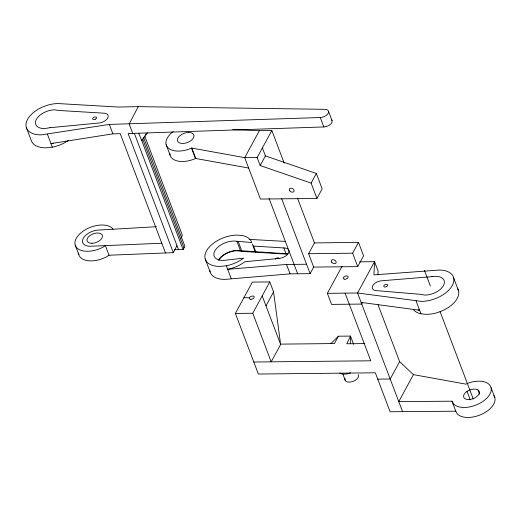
<?xml version="1.0" encoding="UTF-8"?>
<svg xmlns="http://www.w3.org/2000/svg" width="521" height="521" viewBox="0 0 521 521"><rect width="100%" height="100%" fill="white"/><g stroke="black" fill="none" stroke-linecap="round" stroke-linejoin="round"><path stroke-width="0.78" d="M350.288 343.743L350.483 336.078L338.416 336.208L330.887 343.593M377.933 274.958L378.109 271.07L374.547 261.672L359.457 261.835M78.547 253.134A20.71 11.651 -20.8 0 0 106.629 256.755L109.045 255.218L173.324 252.665L176.964 245.625M180.924 238.123L182.376 235.303L144.662 135.877M138.247 106.636L118.365 107.059L57.727 103.536A24.695 13.891 -20.8 0 0 27.411 119.661A24.695 13.891 -20.8 0 0 41.393 134.854L109.306 124.428L320.259 117.531A6.473 3.64 -20.8 0 0 328.204 113.304A6.473 3.64 -20.8 0 0 324.537 109.325L138.247 106.636L129.188 124.005L132.757 133.409L323.828 126.935A6.473 3.64 -20.8 0 0 330.509 124.285A6.473 3.64 -20.8 0 0 331.584 119.843M174.457 249.728L183.099 249.585L184.877 246.296L143.529 137.297M142.337 139.498L141.738 140.598L183.099 249.585M259.373 130.654L244.714 157.648L260.422 199.055L316.937 198.468L311.109 183.099L260.181 165.528L257.146 157.524L271.838 130.524L258.585 130.686L232.744 129.631M260.181 165.528L265.41 155.903L262.369 147.899M493.849 395.517A20.71 11.651 -20.8 0 1 482.687 413.785A20.71 11.651 -20.8 0 1 457.158 413.752L455.777 411.199L390.099 411.759L375.322 372.808L258.357 374.026L235.375 313.427L252.379 282.102L269.78 281.92L273.571 291.91L280.637 344.466L262.2 295.869L269.78 281.92M311.109 183.099L316.338 173.454L265.41 155.903M338.416 336.208L334.423 343.56L280.826 344.12L271.194 361.841L252.763 313.245L262.2 295.869M316.937 198.468L322.16 188.849L316.338 173.454M265.997 305.853L273.571 291.91M297.478 198.104L314.469 242.91L308.601 253.714L313.675 267.084L310.112 273.649L290.093 273.857L225.235 279.367A24.695 13.891 -20.8 0 1 209.846 270.503M362.486 302.734L361.763 304.069L331.564 304.394L327.364 293.33L342.05 266.27M313.675 267.084L357.725 266.622L352.632 253.199L358.5 242.395L314.469 242.91M357.725 266.622L363.593 255.818L358.5 242.395M378.077 304.87L399.627 361.646L390.203 379.014L377.732 379.151M413.413 374.619L398.773 401.619L451.981 401.19L453.368 403.749A20.71 11.651 -20.8 0 0 477.874 404.263A20.71 11.651 -20.8 0 0 490.691 386.628A20.71 11.651 -20.8 0 0 468.412 383.039L465.872 384.133L413.413 374.619L399.627 361.646M402.753 411.29L402.57 411.629L357.562 293.004L374.547 261.672L373.935 274.88L439.105 270.047A24.695 13.891 -20.8 0 1 452.156 285.729A24.695 13.891 -20.8 0 1 421.424 301.385L357.562 293.004L327.364 293.33M145.437 134.718L146.388 133.422M147.521 132.77L141.738 140.598L138.749 133.278M257.146 157.524L244.714 157.648L191.819 148.088L188.752 149.234A20.71 11.651 -20.8 0 1 167.593 147.378A20.71 11.651 -20.8 0 1 173.265 131.553M248.66 168.055L195.766 158.495L192.698 159.634A20.71 11.651 -20.8 0 1 169.846 153.558M165.431 252.828L120.227 133.669L112.875 133.832L50.973 143.607A24.695 13.891 -20.8 0 0 53.285 143.093M68.368 140.468A24.695 13.891 -20.8 0 1 52.328 147.169L46.31 147.821A24.695 13.891 -20.8 0 1 31.214 140.396L26.291 127.43M226.329 265.743L220.311 266.4A24.695 13.891 -20.8 0 1 206.329 251.207A24.695 13.891 -20.8 0 1 236.651 235.082L242.102 235.492A24.695 13.891 -20.8 0 1 251.747 242.506L236.918 241.295A15.304 8.61 -20.8 0 0 215.531 249.761A15.304 8.61 -20.8 0 0 223.418 260.441L243.581 258.162A24.695 13.891 -20.8 0 1 226.329 265.743L231.246 278.709M306.543 264.245L286.53 264.46L227.677 269.305A24.695 13.891 -20.8 0 0 244.935 261.724L280.278 258.305A8.369 4.709 -20.8 0 0 288.517 253.063A8.369 4.709 -20.8 0 0 285.625 248.055L253.102 246.068A24.695 13.891 -20.8 0 0 252.19 244.082M156.398 226.7L98.912 230.041A12.778 7.183 -20.8 0 0 83.23 238.384A12.778 7.183 -20.8 0 0 90.465 246.244L161.79 243.222M132.757 133.409L128.114 133.506L173.324 252.665M308.601 253.714L352.632 253.199M243.874 297.765L249.455 297.706M235.375 313.427L252.763 313.245M364.837 343.586L346.758 343.775L350.483 336.078L353.616 344.335M253.805 362.017L370.77 360.799L345.097 293.141M249.136 239.373L285.651 241.431M218.664 259.764A15.304 8.61 -20.8 0 1 240.474 250.66L287.826 253.857M413.453 309.754A24.695 13.891 -20.8 0 0 420.975 313.811L426.341 314.352A24.695 13.891 -20.8 0 0 451.59 305.065A24.695 13.891 -20.8 0 0 457.366 288.204M361.138 302.408L419.626 310.249A24.695 13.891 -20.8 0 1 418.037 309.839M113.037 229.22L112.666 228.576A20.71 11.651 -20.8 0 0 86.395 229.136A20.71 11.651 -20.8 0 0 76.711 247.703A20.71 11.651 -20.8 0 0 102.982 247.149L105.398 245.612L109.045 255.218M453.641 277.895L458.565 290.861M491.029 387.591L494.826 397.595M478.044 389.975L479.665 394.26M424.446 270.386L430.372 285.996M440.037 311.486L473.257 399.04M467.05 391.375A8.284 4.656 -20.8 0 0 467.982 399.561A8.284 4.656 -20.8 0 0 479.372 392.033A8.284 4.656 -20.8 0 0 467.05 391.375L470.307 399.946M416.058 300.845L420.975 313.811M451.981 401.19L455.777 411.199M328.497 111.266L332.066 120.67M320.259 117.531L323.828 126.935M271.838 130.524L284.225 163.177M281.561 198.39L310.112 273.649M342.877 374.13L345.319 380.564M269.09 198.521L297.647 273.779M283.828 247.918L286.036 253.72M286.53 264.46L290.093 273.857M253.61 246.107L255.811 251.91M253.102 246.068L255.329 252.223M238.266 241.705L241.822 251.076M236.918 241.295L240.474 250.66M191.819 148.088L195.766 158.495M191.494 148.062L195.44 158.462M166.134 144.688L170.08 155.089M205.215 258.976L210.132 271.942M142.637 138.944L183.985 247.937M134.333 133.324L178.482 249.631M109.306 124.428L112.875 133.832M47.404 134.197L52.328 147.169M75.18 245.052L78.821 254.652M350.561 372.841A10.355 5.822 -20.8 0 1 339.757 373.036M358.227 374.645A7.131 4.012 -20.8 0 1 350.457 382.049L348.77 382.121A7.131 4.012 -20.8 0 1 345.078 378.454M218.774 260.383A14.783 8.316 -20.8 0 1 236.925 250.731L241.542 251.396L285.808 254.053A7.841 4.409 -20.8 0 1 287.54 254.183M275.225 259.191A2.071 1.166 -20.8 0 1 277.517 257.856A2.071 1.166 -20.8 0 1 279.054 258.774M95.441 119.146L94.946 119.361A2.071 1.166 -20.8 0 1 93.09 119.4L92.81 119.198A2.071 1.166 -20.8 0 1 93.78 117.342A2.071 1.166 -20.8 0 1 96.405 117.284A2.071 1.166 -20.8 0 1 95.441 119.146M386.517 286.622L386.022 286.83A2.071 1.166 -20.8 0 1 384.185 286.83L383.925 286.622A2.071 1.166 -20.8 0 1 384.973 284.766A2.071 1.166 -20.8 0 1 387.565 284.766A2.071 1.166 -20.8 0 1 386.517 286.622M50.029 127.697L44.676 128.57A14.783 8.316 -20.8 0 1 36.301 119.478A14.783 8.316 -20.8 0 1 54.451 109.82L59.068 110.485L103.334 113.142A7.841 4.409 -20.8 0 1 107.775 117.967A7.841 4.409 -20.8 0 1 98.143 123.086L50.029 127.697M431.981 276.658L382.492 280.715A7.841 4.409 -20.8 0 0 372.73 285.69A7.841 4.409 -20.8 0 0 376.878 290.666L420.506 294.326L424.973 295.094A14.783 8.316 -20.8 0 0 443.364 285.723A14.783 8.316 -20.8 0 0 435.556 276.338L431.981 276.658M188.687 132.445L186.577 132.653A8.681 4.884 -20.8 0 0 177.635 141.178A8.681 4.884 -20.8 0 0 190.321 141.048A8.681 4.884 -20.8 0 0 190.588 132.614L188.687 132.445M250.875 299.321A2.585 1.459 -20.8 0 0 254.209 296.84A2.585 1.459 -20.8 0 0 250.21 296.879A2.585 1.459 -20.8 0 0 250.875 299.321M344.811 279.197A2.585 1.459 -20.8 0 0 348.145 276.716A2.585 1.459 -20.8 0 0 344.147 276.762A2.585 1.459 -20.8 0 0 344.811 279.197M331.701 262.213A2.585 1.791 28.5 0 0 335.908 263.072A2.585 1.791 28.5 0 0 333.603 259.732A2.585 1.791 28.5 0 0 331.701 262.213M289.643 190.712A2.585 1.791 28.5 0 0 293.844 191.572A2.585 1.791 28.5 0 0 291.545 188.237A2.585 1.791 28.5 0 0 289.643 190.712M91.891 243.294A8.121 4.572 -20.8 0 0 102.363 235.499A8.121 4.572 -20.8 0 0 89.814 235.629A8.121 4.572 -20.8 0 0 91.891 243.294"/></g></svg>
